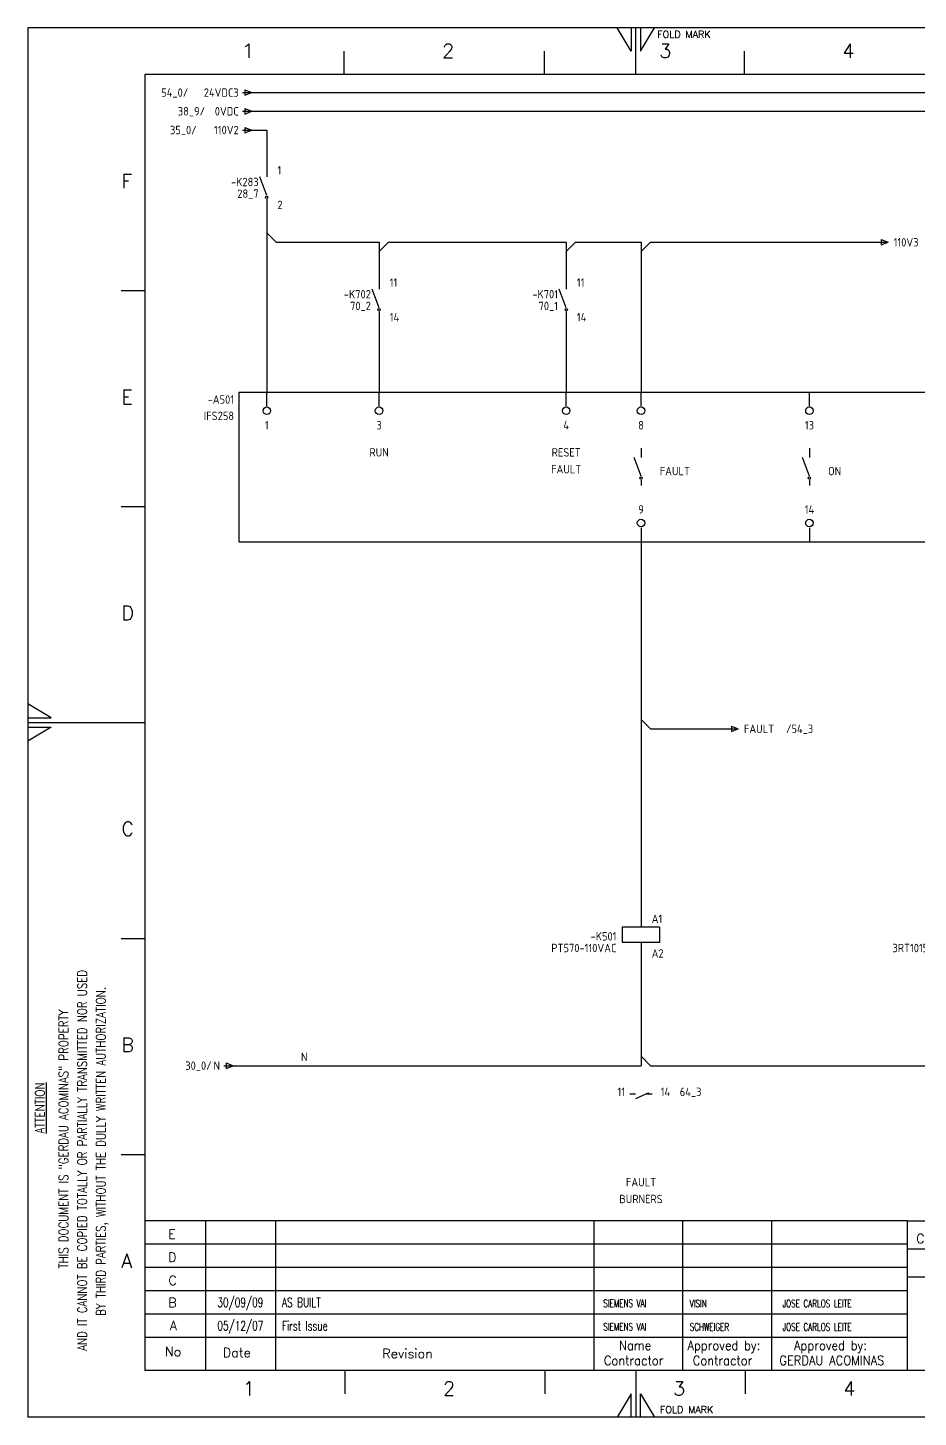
# Model space of a CAD drawing. Extents: x 520 to 940, y 6 to 303.
# Drawn here: x 520.2 to 710.5, y 6.5 to 303.5 of the extents above; entities that cross this region are included whole.
import ezdxf
from ezdxf.enums import TextEntityAlignment as Align

# ---------------------------------------------------------------- set-up
doc = ezdxf.new("R2010")
doc.units = 0
doc.header["$LTSCALE"] = 25
doc.header["$MEASUREMENT"] = 0
doc.linetypes.add('EPLANLINE7', pattern=[0])
doc.layers.get('0').update_dxf_attribs({"linetype": 'CONTINUOUS'})
for name, color, linetype in [('AUTOCONNECTING', 2, 'CONTINUOUS'), ('DESIG_', 3, 'CONTINUOUS'), ('FORM_1', 7, 'CONTINUOUS'), ('FORM_2', 4, 'CONTINUOUS'), ('FORM_3', 6, 'CONTINUOUS'), ('FORM_4', 1, 'CONTINUOUS'), ('RIF_', 7, 'CONTINUOUS'), ('SEF', 5, 'CONTINUOUS'), ('SIMBOLO', 4, 'CONTINUOUS'), ('TABELLA', 7, 'CONTINUOUS'), ('TESTI', 7, 'CONTINUOUS'), ('TESTO', 5, 'CONTINUOUS')]:
    doc.layers.add(name, color=color, linetype=linetype)
doc.styles.add('ROMANS', font='romans.shx', dxfattribs={"width": 0.7, "oblique": 10, "height": 4})
doc.styles.get("Standard").update_dxf_attribs({"font": 'isocp.shx'})

# ---------------------------------------------------------------- blocks, each defined once
blk = doc.blocks.new('Format A3')
at = {"layer": 'FORM_1'}
for p, q in [((0, 297), (0, 0)), ((420, 297), (0, 297)), ((129, 292), (126, 297)), ((129, 297), (129, 292)), ((130, 287), (130, 297)), ((131, 297), (131, 292)), ((131, 292), (134, 297)), ((67.59, 292), (67.59, 287)), ((110.37, 292), (110.37, 287)), ((153.15, 292), (153.15, 287)), ((20, 240.83), (25, 240.83)), ((20, 194.66), (25, 194.66)), ((5, 149.5), (0, 152.5)), ((0, 149.5), (5, 149.5)), ((0, 148.5), (25, 148.5)), ((0, 147.5), (5, 147.5)), ((5, 147.5), (0, 144.5)), ((20, 102.33), (25, 102.33)), ((20, 56.17), (25, 56.17)), ((37.97, 42), (37.97, 17)), ((52.97, 42), (52.97, 17)), ((120.99, 42), (120.99, 17)), ((140, 42), (140, 17)), ((159.01, 42), (159.01, 17)), ((188.01, 37), (25, 37)), ((188.01, 36), (298, 36)), ((188.01, 32), (25, 32)), ((188.01, 27), (25, 27)), ((188.01, 22), (25, 22)), ((67.78, 10), (67.78, 5)), ((110.55, 10), (110.55, 5)), ((130, 10), (130, 0)), ((153.33, 10), (153.33, 5)), ((129, 5), (126, 0)), ((129, 0), (129, 5)), ((131, 0), (131, 5)), ((131, 5), (134, 0)), ((420, 0), (0, 0))]:
    blk.add_line(p, q, dxfattribs=at)
at = {"layer": 'FORM_3'}
for p, q in [((25, 287), (25, 10)), ((410, 287), (25, 287)), ((410, 10), (25, 10))]:
    blk.add_line(p, q, dxfattribs=at)
at = {"layer": 'FORM_4'}
for p, q in [((188.01, 42), (25, 42)), ((188.01, 42), (188.01, 10)), ((188.01, 42), (410, 42)), ((188.01, 30), (298, 30)), ((188.01, 17), (25, 17)), ((37.97, 17), (37.97, 10)), ((52.97, 17), (52.97, 10)), ((120.99, 17), (120.99, 10)), ((140, 17), (140, 10)), ((159.01, 17), (159.01, 10))]:
    blk.add_line(p, q, dxfattribs=at)
at = {"layer": 'FORM_1', "style": 'ROMANS'}
for p in [(134.55, 294.88), (135.13, 0.84)]:
    blk.add_text('FOLD MARK', height=1.5, dxfattribs=at).set_placement(p)
at = {"layer": 'FORM_2', "style": 'ROMANS', "width": 0.8}
for s, p in [('AND IT CANNOT BE COPIED TOTALLY OR PARTIALLY TRANSMITTED NOR USED', (12.63, 14.2)), ('BY THIRD PARTIES, WITHOUT THE DULLY WRITTEN AUTHORIZATION.', (16.63, 21.66)), ('THIS DOCUMENT IS "GERDAU ACOMINAS" PROPERTY', (8.63, 31.78)), ('%%UATTENTION', (3.61, 60.63))]:
    blk.add_text(s, height=2, rotation=90, dxfattribs=at).set_placement(p)
at = {"layer": 'FORM_2', "style": 'ROMANS'}
for s, p in [('E', (30, 38.12)), ('D', (30, 33.18)), ('C', (30.07, 28.24)), ('B', (30.02, 23.5)), ('A', (30.36, 18.57)), ('No', (29.31, 13.01)), ('Date', (41.68, 12.8)), ('Revision', (75.79, 12.6))]:
    blk.add_text(s, height=2, dxfattribs=at).set_placement(p)
at = {"layer": 'FORM_2', "style": 'ROMANS', "width": 0.9}
for s, p in [('Name', (126.4, 14.35)), ('Approved by:', (141.02, 14.35)), ('Approved by:', (163.81, 14.35)), ('Contractor ', (123.16, 11.12)), ('Contractor ', (142.17, 11.12)), ('GERDAU ACOMINAS', (160.68, 11.14))]:
    blk.add_text(s, height=2, dxfattribs=at).set_placement(p)
at = {"layer": 'FORM_2', "style": 'ROMANS', "flags": 4}
for tag, p in [('21', (189.91, 37.18)), ('18', (189.91, 30.89))]:
    blk.add_attdef(tag, p, '', height=2, dxfattribs=at)
at = {"layer": 'FORM_2', "color": 4, "style": 'ROMANS', "width": 0.8, "flags": 4}
for tag, p in [('22', (251.5, 37)), ('19', (251.5, 30.8)), ('24', (278.73, 22.67))]:
    blk.add_attdef(tag, p, '', height=2, dxfattribs=at)
at = {"layer": 'FORM_2', "style": 'ROMANS', "flags": 4}
for tag, p, height, width in [('23', (276.41, 37.01), 2, 0.8), ('20', (276.22, 30.68), 2, 0.8), ('14', (248.25, 23), 1.5, 0.9), ('15', (264.49, 22.98), 1.5, 0.8), ('16', (248.25, 13), 1.5, 0.9), ('17', (264.49, 12.98), 1.5, 0.8)]:
    blk.add_attdef(tag, p, '', height=height, dxfattribs=dict(at, width=width))
at = {"layer": 'FORM_4', "style": 'ROMANS'}
for s, p in [('1', (45.81, 290.56)), ('2', (88.59, 290.56)), ('3', (135, 290.56)), ('4', (174.14, 290.56)), ('F', (20.01, 262.73)), ('E', (20.01, 216.57)), ('D', (20.01, 170.4)), ('C', (20.01, 124.24)), ('B', (20.01, 78.07)), ('A', (20.01, 31.9)), ('1', (45.99, 4.65)), ('2', (88.77, 4.65)), ('3', (137.98, 4.65)), ('4', (174.32, 4.65))]:
    blk.add_text(s, height=3, dxfattribs=at).set_placement(p)
at = {"layer": 'FORM_4', "color": 1, "style": 'ROMANS', "oblique": 10, "width": 0.8, "flags": 4}
for tag, p in [('11', (300.77, 34.39)), ('12', (300.77, 29.5)), ('13', (300.77, 24.62))]:
    blk.add_attdef(tag, p, '', height=2.5, dxfattribs=at)
at = {"layer": 'FORM_4', "color": 1, "style": 'ROMANS', "flags": 2}
blk.add_attdef('25', (279.66, 12.25), '', height=5, dxfattribs=at)
at = {"layer": 'FORM_4', "style": 'ROMANS', "width": 1.25, "flags": 4}
for tag, p in [('1', (303.88, 13.92)), ('3', (312.28, 13.92)), ('5', (324.88, 13.92)), ('7', (346.28, 13.92)), ('10', (395.28, 13.92))]:
    blk.add_attdef(tag, p, '', height=3.5, dxfattribs=at)
for tag, p in [('2', (310.18, 13.92)), ('4', (322.78, 13.92)), ('6', (339.78, 13.92)), ('9', (387.98, 13.92))]:
    blk.add_attdef(tag, text='', height=3.5, dxfattribs=at).set_placement(p, align=Align.CENTER)
at = {"layer": 'FORM_4', "color": 1, "style": 'ROMANS', "width": 1.25, "flags": 4}
blk.add_attdef('8', (368.28, 13.92), '', height=3.5, dxfattribs=at)
blk = doc.blocks.new('SO284')
at = {"layer": 'TESTI', "color": 2, "linetype": 'EPLANLINE7'}
for p, q in [((-1.175, 0), (0.675, 0)), ((-0.675, 0.575), (0.8, 0)), ((-0.675, 0.575), (-0.675, -0.575)), ((-0.675, -0.575), (0.8, 0))]:
    blk.add_line(p, q, dxfattribs=at)
blk = doc.blocks.new('SO280')
at = {"layer": 'TESTI', "color": 2, "linetype": 'EPLANLINE7'}
for p, q in [((-2, 0), (0, 0)), ((0, 0), (0, -2))]:
    blk.add_line(p, q, dxfattribs=at)
blk = doc.blocks.new('1_0_IEC_WUPI')
at = {"layer": 'SIMBOLO', "color": 3, "linetype": 'EPLANLINE7'}
for p, q in [((0, 4), (0, 2)), ((0, -2), (-1.5, 2)), ((0, -2.8), (0, -4))]:
    blk.add_line(p, q, dxfattribs=at)
blk.add_circle((0, -2.4), 0.25, dxfattribs=at)
blk = doc.blocks.new('SO262')
at = {"layer": 'TESTI', "color": 2, "linetype": 'EPLANLINE7'}
for q in [(0, -2), (2, 0)]:
    blk.add_line((0, 2), q, dxfattribs=at)
blk = doc.blocks.new('SO290')
at = {"layer": 'TESTI', "color": 2, "linetype": 'EPLANLINE7'}
blk.add_line((0, 1), (0, 4), dxfattribs=at)
blk.add_circle((0, 0), 0.8, dxfattribs=at)
blk = doc.blocks.new('SO269')
at = {"layer": 'TESTI', "color": 2, "linetype": 'EPLANLINE7'}
for p, q in [((-2, 0), (0, 0)), ((0, 0), (0, -2)), ((0, -2), (2, 0))]:
    blk.add_line(p, q, dxfattribs=at)
blk = doc.blocks.new('SO291')
at = {"layer": 'TESTI', "color": 2, "linetype": 'EPLANLINE7'}
blk.add_line((0, 3), (0, 0), dxfattribs=at)
blk.add_circle((0, 4), 0.8, dxfattribs=at)
blk = doc.blocks.new('20_0_IEC_WUPI')
at = {"layer": 'TESTI', "color": 3, "linetype": 'EPLANLINE7'}
for p, q in [((0, 4), (0, 1.6)), ((0, 1.6), (-4, 1.6)), ((-4, 1.6), (-4, -1.6)), ((4, 1.6), (0, 1.6)), ((4, -1.6), (4, 1.6)), ((-4, -1.6), (4, -1.6)), ((0, -1.6), (0, -4))]:
    blk.add_line(p, q, dxfattribs=at)
blk = doc.blocks.new('SO264')
at = {"layer": 'TESTI', "color": 2, "linetype": 'EPLANLINE7'}
for p, q in [((-2, 0), (0, 0)), ((0, 2), (0, 0)), ((0, 2), (2, 0))]:
    blk.add_line(p, q, dxfattribs=at)

msp = doc.modelspace()

# ---------------------------------------------------------------- linework, layer by layer
at = {"layer": 'AUTOCONNECTING', "color": 2, "linetype": 'EPLANLINE7'}
for p, q in [((567.27, 289.6), (893.27, 289.6)), ((567.27, 285.6), (869.27, 285.6)), ((567.27, 281.6), (571.27, 281.6)), ((571.27, 281.6), (571.27, 273.6)), ((571.27, 265.6), (571.27, 259.6)), ((571.27, 255.6), (571.27, 225.6)), ((573.27, 257.6), (593.27, 257.6)), ((595.27, 255.6), (595.27, 249.6)), ((597.27, 257.6), (633.27, 257.6)), ((635.27, 255.6), (635.27, 249.6)), ((637.27, 257.6), (649.27, 257.6)), ((651.27, 255.6), (651.27, 225.6)), ((653.27, 257.6), (703.27, 257.6)), ((595.27, 241.6), (595.27, 225.6)), ((635.27, 241.6), (635.27, 225.6)), ((651.27, 193.6), (651.27, 155.6)), ((651.27, 151.6), (651.27, 113.6)), ((653.27, 153.6), (671.27, 153.6)), ((651.27, 105.6), (651.27, 83.6)), ((563.27, 81.6), (649.27, 81.6)), ((653.27, 81.6), (721.27, 81.6))]:
    msp.add_line(p, q, dxfattribs=at)
at = {"layer": 'SIMBOLO', "color": 3, "linetype": 'EPLANLINE7'}
for p, q in [((565.27, 225.6), (565.27, 193.6)), ((565.27, 225.6), (841.27, 225.6)), ((565.27, 193.6), (841.27, 193.6))]:
    msp.add_line(p, q, dxfattribs=at)
at = {"layer": 'TABELLA', "color": 1, "linetype": 'EPLANLINE7'}
for p, q in [((648.87, 75.6), (650.07, 75.6)), ((652.47, 75.6), (650.07, 74.48)), ((652.95, 75.6), (653.67, 75.6))]:
    msp.add_line(p, q, dxfattribs=at)
msp.add_circle((652.72, 75.6), 0.175, dxfattribs=at)

# ---------------------------------------------------------------- block references
ref = msp.add_blockref('Format A3', (520.17, 6.46))
ref.add_attrib('21', 'CEBA s.r.I. INDUSTRIAL SERVICE', (710.09, 43.63), dxfattribs={"layer": 'FORM_2', "height": 2, "style": 'ROMANS'})
at = {"layer": 'SIMBOLO'}
for name, p in [('SO284', (567.27, 289.6)), ('SO284', (567.27, 285.6)), ('SO284', (567.27, 281.6)), ('SO280', (571.27, 281.6)), ('SO262', (571.27, 257.6)), ('SO269', (595.27, 257.6)), ('SO269', (635.27, 257.6)), ('SO269', (651.27, 257.6)), ('SO284', (703.27, 257.6)), ('SO290', (571.27, 221.6)), ('SO290', (595.27, 221.6)), ('SO290', (635.27, 221.6)), ('SO290', (651.27, 221.6)), ('SO290', (687.27, 221.6)), ('1_0_IEC_WUPI', (651.27, 209.6)), ('1_0_IEC_WUPI', (687.27, 209.6)), ('SO291', (651.27, 193.6)), ('SO291', (687.27, 193.6)), ('SO262', (651.27, 153.6)), ('SO284', (671.27, 153.6)), ('SO264', (651.27, 81.6)), ('SO284', (563.27, 81.6))]:
    msp.add_blockref(name, p, dxfattribs=at)
ref = msp.add_blockref('1_0_IEC_WUPI', (571.27, 269.6), dxfattribs=at)
ref.add_attrib('SEF_1', '-K283', dxfattribs={"layer": 'SEF', "color": 2, "height": 1.8, "width": 1.000667, "flags": 2}).set_placement((569.52, 269.6), align=Align.RIGHT)
ref.add_attrib('DESIGN._1', '1', (573.55, 272.1), dxfattribs={"layer": 'DESIG_', "color": 2, "height": 1.8, "width": 1.000667, "flags": 2})
ref.add_attrib('DESIGN._2', '2', (573.55, 264.7), dxfattribs={"layer": 'DESIG_', "color": 2, "height": 1.8, "width": 1.000667, "flags": 2})
ref = msp.add_blockref('1_0_IEC_WUPI', (595.27, 245.6), dxfattribs=at)
ref.add_attrib('SEF_1', '-K702', dxfattribs={"layer": 'SEF', "color": 2, "height": 1.8, "width": 1.000667, "flags": 2}).set_placement((593.52, 245.6), align=Align.RIGHT)
ref.add_attrib('DESIGN._1', '11', (597.55, 248.1), dxfattribs={"layer": 'DESIG_', "color": 2, "height": 1.8, "width": 1.000667, "flags": 2})
ref.add_attrib('DESIGN._2', '14', (597.55, 240.7), dxfattribs={"layer": 'DESIG_', "color": 2, "height": 1.8, "width": 1.000667, "flags": 2})
ref = msp.add_blockref('1_0_IEC_WUPI', (635.27, 245.6), dxfattribs=at)
ref.add_attrib('SEF_1', '-K701', dxfattribs={"layer": 'SEF', "color": 2, "height": 1.8, "width": 1.000667, "flags": 2}).set_placement((633.52, 245.6), align=Align.RIGHT)
ref.add_attrib('DESIGN._1', '11', (637.55, 248.1), dxfattribs={"layer": 'DESIG_', "color": 2, "height": 1.8, "width": 1.000667, "flags": 2})
ref.add_attrib('DESIGN._2', '14', (637.55, 240.7), dxfattribs={"layer": 'DESIG_', "color": 2, "height": 1.8, "width": 1.000667, "flags": 2})
ref = msp.add_blockref('20_0_IEC_WUPI', (651.27, 109.6), dxfattribs=at)
ref.add_attrib('SEF_1', '-K501', dxfattribs={"layer": 'SEF', "color": 2, "height": 1.8, "width": 1.000667, "flags": 2}).set_placement((646.02, 108.35), align=Align.RIGHT)
ref.add_attrib('DESIGN._1', 'A1', (653.55, 112.1), dxfattribs={"layer": 'DESIG_', "color": 2, "height": 1.8, "width": 1.000667, "flags": 2})
ref.add_attrib('DESIGN._2', 'A2', (653.55, 104.7), dxfattribs={"layer": 'DESIG_', "color": 2, "height": 1.8, "width": 1.000667, "flags": 2})

# ---------------------------------------------------------------- texts
at = {"layer": 'FORM_2', "style": 'ROMANS', "width": 0.7}
for s, p in [('30/09/09', (565.62, 30.86)), ('05/12/07', (565.62, 25.86))]:
    msp.add_text(s, height=2, dxfattribs=at).set_placement(p, align=Align.MIDDLE)
for s, height, p in [('AS BUILT', 2, (574.5, 29.99)), ('SIEMENS VAI', 1.6, (643.21, 29.99)), ('VISIN', 1.6, (661.69, 29.95)), ('JOSE CARLOS LEITE', 1.6, (681.53, 29.95)), ('First Issue', 2, (574.5, 24.99)), ('SIEMENS VAI', 1.6, (643.21, 24.99)), ('SCHWEIGER', 1.6, (661.69, 24.95)), ('JOSE CARLOS LEITE', 1.6, (681.53, 24.95))]:
    msp.add_text(s, height=height, dxfattribs=at).set_placement(p)
at = {"layer": 'RIF_', "color": 2, "width": 1.000667}
for s, p in [('54_0/', (554.47, 288.7)), ('38_9/', (558.07, 284.7)), ('35_0/', (556.27, 280.7)), ('28_7', (569.52, 267.1)), ('70_2', (593.52, 243.1)), ('70_1', (633.52, 243.1)), ('30_0/', (559.47, 80.7))]:
    msp.add_text(s, height=1.8, dxfattribs=at).set_placement(p, align=Align.RIGHT)
msp.add_text('/54_3', height=1.8, dxfattribs=at).set_placement((682.27, 152.7))
at = {"layer": 'TABELLA', "color": 2, "width": 1.000667}
msp.add_text('11', height=1.8, dxfattribs=at).set_placement((647.87, 75.1), align=Align.RIGHT)
msp.add_text('14  64_3', height=1.8, dxfattribs=at).set_placement((655.47, 75.1))
at = {"layer": 'TESTI', "color": 2, "width": 1.000667}
for s, p in [('-A501', (564.27, 223.1)), ('IFS258', (564.27, 219.6)), ('PT570-110VAC', (646.02, 105.85)), ('3RT10151AF01', (718.02, 105.85))]:
    msp.add_text(s, height=1.8, dxfattribs=at).set_placement(p, align=Align.RIGHT)
at = {"layer": 'TESTO', "color": 2, "width": 1.000667}
for s, p in [('24VDC3', (565.27, 288.7)), ('0VDC', (565.27, 284.7)), ('110V2', (565.27, 280.7)), ('N', (561.27, 80.7))]:
    msp.add_text(s, height=1.8, dxfattribs=at).set_placement(p, align=Align.RIGHT)
for s, p in [('110V3', (705.27, 256.7)), ('FAULT', (655.27, 207.8)), ('ON', (691.27, 207.8)), ('FAULT', (673.27, 152.7))]:
    msp.add_text(s, height=1.8, dxfattribs=at).set_placement(p)
for s, p in [('1', (571.27, 217.6)), ('3', (595.27, 217.6)), ('4', (635.27, 217.6)), ('8', (651.27, 217.6)), ('13', (687.27, 217.6)), ('RUN', (595.27, 211.8)), ('RESET', (635.27, 211.8)), ('FAULT', (635.27, 208.2)), ('9', (651.27, 199.6)), ('14', (687.27, 199.6)), ('N', (579.27, 82.6)), ('FAULT', (651.27, 55.8)), ('BURNERS', (651.27, 52.2))]:
    msp.add_text(s, height=1.8, dxfattribs=at).set_placement(p, align=Align.CENTER)

doc.saveas('drawing.dxf')
